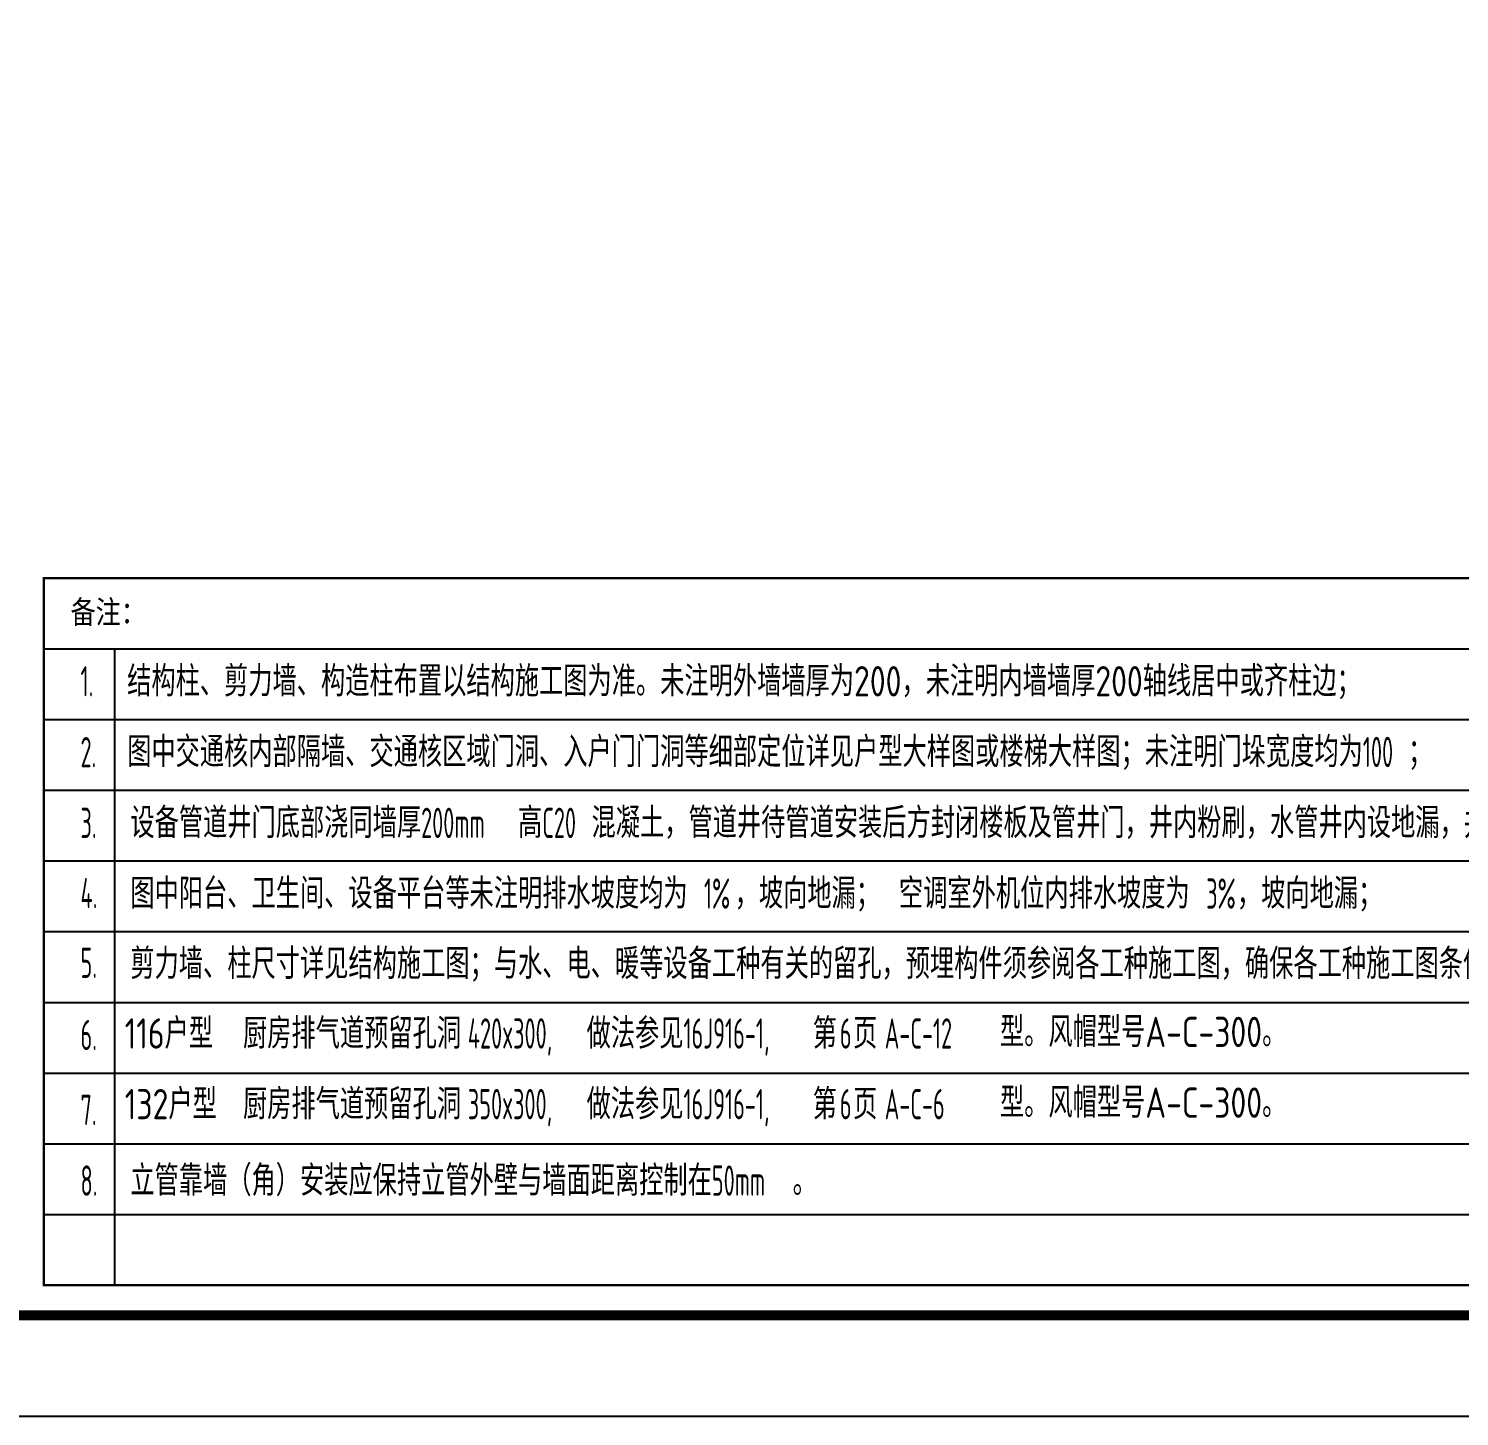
# Model space of a CAD drawing. Extents: x -518115 to 790560, y -210384 to 1628073.
# Drawn here: x 422751 to 436923, y 256415 to 270158 of the extents above; entities that cross this region are included whole.
import ezdxf

# ---------------------------------------------------------------- set-up
doc = ezdxf.new("R2010")
doc.units = 0
doc.header["$LTSCALE"] = 1000
doc.header["$MEASUREMENT"] = 0
for name, color, linetype in [('C-Sheet-图框', 101, 'Continuous'), ('PUB_TEXT', 4, 'Continuous'), ('图框', 140, 'Continuous')]:
    doc.layers.add(name, color=color, linetype=linetype)
doc.layers.add('yichutu', color=7, linetype='Continuous', true_color=0xffffff, plot=False)
doc.styles.add('宋体', font='', dxfattribs={"height": 50})
doc.styles.add('房间名称', font='TSSDENG', dxfattribs={"width": 0.8, "bigfont": 'HZTXT'})
doc.styles.get('宋体').set_extended_font_data('SimSun')

# ---------------------------------------------------------------- blocks, each defined once
blk = doc.blocks.new('yct-841-594-84100-59399.9999999999-100-1000.0')
at = {"color": 7, "true_color": 0xffffff}
blk.add_lwpolyline([(0, -3549), (80358, -3549), (80358, 0), (0, 0)], close=True, dxfattribs=at)
at = {"layer": 'yichutu', "color": 7, "true_color": 0xffffff}
blk.add_lwpolyline([(0, 0), (0, 59400), (84100, 59400), (84100, 0)], close=True, dxfattribs=at)
blk = doc.blocks.new('TK')
at = {"layer": '图框'}
blk.add_lwpolyline([(465375, 548714), (549475, 548714), (549475, 489314), (465375, 489314)], close=True, dxfattribs=at)
blk.add_lwpolyline([(465375, 548714), (549475, 548714), (549475, 489314), (465375, 489314)], close=True, dxfattribs=at)
at = {"layer": '图框', "const_width": 100}
blk.add_lwpolyline([(548475, 490314), (548475, 547714), (467875, 547714), (467875, 490314)], close=True, dxfattribs=at)

msp = doc.modelspace()

# ---------------------------------------------------------------- linework, layer by layer
at = {"layer": 'C-Sheet-图框', "color": 0}
for p, q in [((422901, 264015.2), (440017.9, 264015.2)), ((423601, 264015.2), (423601, 257715.2)), ((422901, 263315.2), (440017.9, 263315.2)), ((422901, 262615.2), (440017.9, 262615.2)), ((422901, 261915.2), (440017.9, 261915.2)), ((422901, 261215.2), (440017.9, 261215.2)), ((422901, 260515.2), (440017.9, 260515.2)), ((422901, 259815.2), (440017.9, 259815.2)), ((422901, 259115.2), (440017.9, 259115.2)), ((422901, 258415.2), (440017.9, 258415.2))]:
    msp.add_line(p, q, dxfattribs=at)
at = {"layer": 'C-Sheet-图框', "color": 0, "const_width": 24}
msp.add_lwpolyline([(422901, 257715.2), (422901, 264715.2), (440017.9, 264715.2), (440017.9, 257715.2)], close=True, dxfattribs=at)

# ---------------------------------------------------------------- block references
msp.add_blockref('TK', (-59060.9, -232898.5))
at = {"layer": 'yichutu'}
msp.add_blockref('yct-841-594-84100-59399.9999999999-100-1000.0', (406314.1, 256415.2), dxfattribs=at)

# ---------------------------------------------------------------- texts
at = {"layer": 'PUB_TEXT', "color": 2}
for s, height, style, width, p in [('备注：', 227.85, '宋体', 0.8, (423166.6, 264266.6)), ('厨房排气道预留孔洞', 300, '房间名称', 0.8, (424874.5, 260057)), ('420x300,', 300, '房间名称', 0.56, (427101.8, 260057)), ('做法参见', 300, '房间名称', 0.8, (428277.8, 260057)), ('16J916-1,', 300, '房间名称', 0.56, (429237.8, 260057)), ('第', 300, '房间名称', 0.8, (430517.8, 260057)), ('6', 300, '房间名称', 0.56, (430786.7, 260057)), ('页', 300, '房间名称', 0.8, (430917.8, 260057)), ('A-C-12', 300, '房间名称', 0.56, (431231.5, 260057)), ('型。风帽型号A-C-300。', 300, '房间名称', 0.8, (432372.4, 260072.2)), ('厨房排气道预留孔洞', 300, '房间名称', 0.8, (424874.5, 259357)), ('350x300,', 300, '房间名称', 0.56, (427101.8, 259357)), ('做法参见', 300, '房间名称', 0.8, (428277.8, 259357)), ('16J916-1,', 300, '房间名称', 0.56, (429237.8, 259357)), ('第', 300, '房间名称', 0.8, (430517.8, 259357)), ('6', 300, '房间名称', 0.56, (430786.7, 259357)), ('页', 300, '房间名称', 0.8, (430917.8, 259357)), ('A-C-6', 300, '房间名称', 0.56, (431231.5, 259357)), ('型。风帽型号A-C-300。', 300, '房间名称', 0.8, (432372.4, 259372.2))]:
    msp.add_text(s, height=height, dxfattribs=dict(at, style=style, width=width)).set_placement(p)
at = {"layer": 'PUB_TEXT', "style": '房间名称'}
for s, width, p in [('1.', 0.56, (423265, 263544.7)), ('结构柱、剪力墙、构造柱布置以结构施工图为准。未注明外墙墙厚为200，未注明内墙墙厚200轴线居中或齐柱边；', 0.8, (423726.9, 263544.7)), ('图中交通核内部隔墙、交通核区域门洞、入户门门洞等细部定位详见户型大样图或楼梯大样图；未注明门垛宽度均为', 0.8, (423726.9, 262844.7)), ('2.', 0.56, (423265, 262842.3)), ('100', 0.56, (435966.9, 262844.7)), ('；', 0.8, (436414.9, 262844.7)), ('设备管道井门底部浇同墙厚', 0.8, (423758.9, 262142.3)), ('高', 0.8, (427598.9, 262142.3)), ('混凝土，管道井待管道安装后方封闭楼板及管井门，井内粉刷，水管井内设地漏，并以1%%%向地漏找坡；', 0.8, (428326.9, 262142.3)), ('3.', 0.56, (423265, 262142.3)), ('200mm', 0.56, (426638.9, 262142.3)), ('C20', 0.56, (427838.9, 262142.3)), ('图中阳台、卫生间、设备平台等未注明排水坡度均为', 0.8, (423758.9, 261442.3)), ('，坡向地漏；', 0.8, (429744.5, 261442.3)), ('空调室外机位内排水坡度为', 0.8, (431372, 261442.3)), ('，坡向地漏；', 0.8, (434719.7, 261442.3)), ('4.', 0.56, (423265, 261447.1)), ('1%', 0.56, (429440.5, 261442.3)), ('3%%%', 0.56, (434415.7, 261442.3)), ('5.', 0.56, (423265, 260757)), ('剪力墙、柱尺寸详见结构施工图；与水、电、暖等设备工种有关的留孔，预埋构件须参阅各工种施工图，确保各工种施工图条件闭合完全后方可施工；', 0.8, (423758.9, 260747.1)), ('6.', 0.56, (423265, 260042.3)), ('7.', 0.56, (423265, 259299.8)), ('立管靠墙（角）安装应保持立管外壁与墙面距离控制在', 0.8, (423758.9, 258599.8)), ('8.', 0.56, (423265, 258599.8)), ('50mm', 0.56, (429518.9, 258599.8)), ('。', 0.8, (430318.9, 258599.8))]:
    msp.add_text(s, height=300, dxfattribs=dict(at, width=width)).set_placement(p)
at = {"layer": 'PUB_TEXT', "color": 6, "style": '房间名称', "width": 0.8}
for s, p in [('116户型', (423703.2, 260057)), ('132户型', (423703.2, 259357))]:
    msp.add_text(s, height=300, dxfattribs=at).set_placement(p)

doc.saveas('drawing.dxf')
